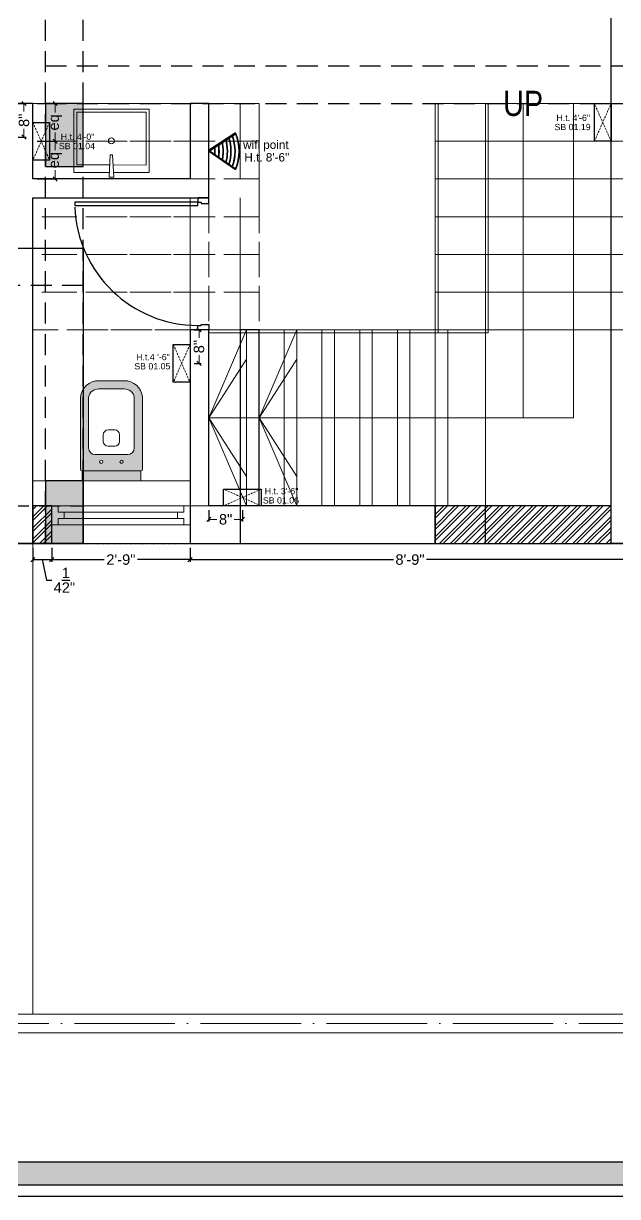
# Model space of a CAD drawing. Header units: millimetres. Extents: x 56222 to 3066687, y -650199 to -121287.
# Drawn here: x 135519.7 to 135661.5, y -184851.3 to -184571.4 of the extents above; entities that cross this region are included whole.
import ezdxf

# ---------------------------------------------------------------- set-up
doc = ezdxf.new("R2010")
doc.units = ezdxf.units.MM
doc.header["$MEASUREMENT"] = 0
doc.header["$PDMODE"] = 35
for name, pattern in [('ACAD_ISO02W100', [15, 12, -3]), ('ACAD_ISO04W100', [30, 24, -3, 0, -3]), ('DASHED', [0.75, 0.5, -0.25]), ('DASHED2', [0.375, 0.25, -0.125]), ('HIDDEN', [0.375, 0.25, -0.125])]:
    doc.linetypes.add(name, pattern=pattern)
doc.layers.get('Defpoints').update_dxf_attribs({"color": 220})
for name, color, linetype, lineweight in [('$TD_AUDIT_GENERATED_(A0BDF17)', 32, 'Continuous', 30), ('BEAM', 160, 'HIDDEN', 25), ('COLUMN', 1, 'Continuous', 30), ('dim05', 1, 'Continuous', 13), ('el', 7, 'Continuous', 20), ('ELEC-wires', 1, 'DASHED2', 13), ('Electrical', 84, 'Continuous', 30), ('FURNITURE', 32, 'Continuous', 9), ('GROUND FLOOR', 7, 'Continuous', 9), ('GROUND FLOOR  ( PLINE )', 251, 'Continuous', 30), ('GROUND FLOOR ( DW_RAIL )', 7, 'Continuous', 9), ('GROUND FLOOR ( STAIR )', 251, 'Continuous', 9), ('NAME PLATE', 7, 'Continuous', 25), ('REINFORCEMENT', 6, 'Continuous', 25), ('wall', 7, 'Continuous', 30), ('XX~SLAB ( BEAM )~ ( DIM )', 7, 'Continuous', 9)]:
    doc.layers.add(name, color=color, linetype=linetype, lineweight=lineweight)
for name, color, linetype in [('AR DOOR', 40, 'Continuous'), ('AR ELE-5', 134, 'Continuous'), ('GROUND FLOOR  ( Text )', 251, 'Continuous'), ('Labels and Texts', 8, 'Continuous')]:
    doc.layers.add(name, color=color, linetype=linetype)
doc.styles.add('Arial', font='arial.ttf')
doc.styles.add("Cn_BT_0'-0", font='swissc.ttf')
doc.styles.get("Standard").update_dxf_attribs({"font": 'arial.ttf', "height": 6})
doc.dimstyles.new('ISO-25', dxfattribs={"dimtxt": 2.5, "dimasz": 1, "dimexe": 0.5, "dimexo": 1, "dimtad": 0, "dimdec": 1, "dimlunit": 4, "dimtxsty": 'Standard', "dimblk": 'OBLIQUE', "dimcen": 2.5, "dimclrd": 1, "dimclre": 1, "dimclrt": 5, "dimadec": 0, "dimazin": 0, "dimtfac": 1, "dimtdec": 1, "dimtmove": 0, "dimatfit": 3, "dimfxl": 1, "dimlwd": -1, "dimarcsym": 0})

# ---------------------------------------------------------------- blocks, each defined once
blk = doc.blocks.new('LAYOUT FILE')
at = {"layer": 'NAME PLATE', "true_color": 0xd39e00}
h = blk.add_hatch(color=42, dxfattribs=at)
h.paths.add_polyline_path([(3346889.83, -513806.18), (3346889.83, -514260.7), (3347535.56, -514260.7), (3347535.56, -513806.18)])
h.paths.add_polyline_path([(3346894.36, -513810.71), (3347531.03, -513810.71), (3347531.03, -514256.17), (3346894.36, -514256.17)], flags=16)
at = {"layer": 'NAME PLATE', "color": 42, "true_color": 0xd39e00}
for points in [[(3346887.56, -513803.91), (3347537.83, -513803.91), (3347537.83, -514262.96), (3346887.56, -514262.96)], [(3346889.83, -513806.18), (3347535.56, -513806.18), (3347535.56, -514260.7), (3346889.83, -514260.7)], [(3346894.36, -513810.71), (3347531.03, -513810.71), (3347531.03, -514256.17), (3346894.36, -514256.17)]]:
    blk.add_lwpolyline(points, close=True, dxfattribs=at)
blk = doc.blocks.new('*U18')
for points in [[(0, 0), (0, 1120), (-30, 1120), (-30, 0)], [(40, 0), (0, 0), (0, -30), (-10, -30), (-10, -100), (40, -100)], [(-1160, 0), (-1120, 0), (-1120, -30), (-1110, -30), (-1110, -100), (-1160, -100)]]:
    blk.add_lwpolyline(points, close=True)
at = {"layer": 'AR ELE-5', "linetype": 'ByBlock', "ltscale": 15}
blk.add_arc((2, -1), 1122, 92.373, 179.9653, dxfattribs=at)
blk = doc.blocks.new('A$C3EC62B37')
at = {"layer": 'FURNITURE', "lineweight": 30, "ltscale": 0.25, "true_color": 0xffffff}
h = blk.add_hatch(color=7, dxfattribs=at)
h.dxf.hatch_style = 1
h.paths.add_polyline_path([(-12.22, 0), (-12.22, 2.35), (-26.26, 2.35), (-26.26, 0)])
h.paths.add_polyline_path([(-26.26, 2.35), (-12.22, 2.35, 0.414214), (-11.83, 2.74), (-11.83, 19.96, 0.388639), (-16.24, 23.87), (-22.38, 23.87, 0.379499), (-26.65, 19.96), (-26.65, 2.74, 0.414214)])
h.paths.add_polyline_path([(-15.35, 6.26), (-23.13, 6.26, -0.414214), (-24.7, 7.83), (-24.7, 19.96, -0.349567), (-22.37, 21.91), (-16.24, 21.91, -0.364948), (-13.78, 19.96), (-13.78, 7.83, -0.414214)], flags=16)
h.paths.add_polyline_path([(-18.46, 8.22), (-20.02, 8.22, -0.414214), (-21.2, 9.39), (-21.2, 10.96, -0.414214), (-20.02, 12.13), (-18.46, 12.13, -0.414214), (-17.28, 10.96), (-17.28, 9.39, -0.414214)], flags=0)
h.paths.add_polyline_path([(-22.06, 4.53, -1), (-21.27, 4.53, -1)], flags=16)
at = {"layer": 'FURNITURE', "color": 0, "linetype": 'ByBlock', "lineweight": -2}
for p, q in [((-22.24, 23.87), (-16.24, 23.87)), ((-26.65, 2.74), (-26.65, 19.96)), ((-24.7, 7.83), (-24.7, 19.96)), ((-22.24, 21.91), (-16.24, 21.91)), ((-13.78, 7.83), (-13.78, 19.96)), ((-11.83, 2.74), (-11.83, 19.96)), ((-20.02, 12.13), (-18.46, 12.13)), ((-21.2, 9.39), (-21.2, 10.96)), ((-17.28, 9.39), (-17.28, 10.96)), ((-23.13, 6.26), (-15.35, 6.26)), ((-20.02, 8.22), (-18.46, 8.22)), ((-26.26, 2.35), (-12.22, 2.35)), ((-26.26, 2.35), (-26.26, 0)), ((-26.26, 0), (-12.22, 0)), ((-26.26, 0), (-12.22, 0)), ((-12.22, 2.35), (-12.22, 0))]:
    blk.add_line(p, q, dxfattribs=at)
for centre in [(-21.66, 4.53), (-16.81, 4.53)]:
    blk.add_circle(centre, 0.391, dxfattribs=at)
for centre, radius, start, end in [((-22.31, 19.5), 4.37, 89.0873, 174.0395), ((-16.17, 19.5), 4.37, 5.9605, 90.9127), ((-22.31, 19.48), 2.44, 88.437, 168.6348), ((-16.17, 19.48), 2.44, 11.3652, 91.563), ((-20.02, 10.96), 1.17, 90, 180), ((-18.46, 10.96), 1.17, 0, 90), ((-20.02, 9.39), 1.17, 180, 270), ((-18.46, 9.39), 1.17, 270, 0), ((-23.13, 7.83), 1.57, 180, 270), ((-15.35, 7.83), 1.57, 270, 0), ((-26.26, 2.74), 0.391, 180, 270), ((-12.22, 2.74), 0.391, 270, 0)]:
    blk.add_arc(centre, radius, start, end, dxfattribs=at)
blk = doc.blocks.new('_Oblique')
at = {"layer": 'wall', "color": 0, "lineweight": -2}
blk.add_line((-0.5, -0.5), (0.5, 0.5), dxfattribs=at)
blk = doc.blocks.new('*D292')
at = {"layer": 'Defpoints', "color": 0, "lineweight": 30, "transparency": 16777216}
for p in [(135526.42, -184695.5), (135559.42, -184695.5), (135559.42, -184699.32)]:
    blk.add_point(p, dxfattribs=at)
at = {"layer": 'dim05', "color": 5, "linetype": 'Continuous', "lineweight": -2, "transparency": 16777216}
for p, q in [((135526.42, -184696.5), (135526.42, -184699.82)), ((135559.42, -184696.5), (135559.42, -184699.82))]:
    blk.add_line(p, q, dxfattribs=at)
at = {"layer": 'dim05', "color": 5, "linetype": 'Continuous', "lineweight": 30, "transparency": 16777216}
for p, q in [((135526.42, -184699.32), (135538.95, -184699.32)), ((135559.42, -184699.32), (135546.89, -184699.32))]:
    blk.add_line(p, q, dxfattribs=at)
at = {"layer": 'dim05', "color": 5, "lineweight": 30, "transparency": 16777216, "rotation": 180}
blk.add_blockref('_Oblique', (135526.42, -184699.32), dxfattribs=at)
at = {"layer": 'dim05', "color": 5, "lineweight": 30, "transparency": 16777216}
blk.add_blockref('_Oblique', (135559.42, -184699.32), dxfattribs=at)
at = {"layer": 'dim05', "color": 5, "lineweight": 30, "transparency": 16777216, "insert": (135542.92, -184699.32), "char_height": 2.5, "attachment_point": 5, "style": 'Arial'}
blk.add_mtext('2\'-9"', dxfattribs=at)
blk = doc.blocks.new('*D293')
at = {"layer": 'Defpoints', "color": 0, "lineweight": 30, "transparency": 16777216}
for p in [(135521.92, -184695.5), (135526.42, -184695.5), (135526.42, -184699.32)]:
    blk.add_point(p, dxfattribs=at)
at = {"layer": 'dim05', "color": 5, "linetype": 'Continuous', "lineweight": -2, "transparency": 16777216}
for p, q in [((135521.92, -184696.5), (135521.92, -184699.82)), ((135526.42, -184696.5), (135526.42, -184699.82))]:
    blk.add_line(p, q, dxfattribs=at)
at = {"layer": 'dim05', "color": 5, "linetype": 'Continuous', "lineweight": 30, "transparency": 16777216}
for p, q in [((135521.92, -184699.32), (135526.42, -184699.32)), ((135524.17, -184699.32), (135525.17, -184704.24)), ((135525.17, -184704.24), (135526.42, -184704.24))]:
    blk.add_line(p, q, dxfattribs=at)
at = {"layer": 'dim05', "color": 5, "lineweight": 30, "transparency": 16777216, "rotation": 180}
blk.add_blockref('_Oblique', (135521.92, -184699.32), dxfattribs=at)
at = {"layer": 'dim05', "color": 5, "lineweight": 30, "transparency": 16777216}
blk.add_blockref('_Oblique', (135526.42, -184699.32), dxfattribs=at)
at = {"layer": 'dim05', "color": 5, "lineweight": 30, "transparency": 16777216, "insert": (135529.44, -184704.24), "char_height": 2.5, "attachment_point": 5, "style": 'Arial'}
blk.add_mtext('4{\\H1x;\\S1/2;}"', dxfattribs=at)
blk = doc.blocks.new('*D305')
at = {"layer": 'Defpoints', "color": 0, "lineweight": 30, "transparency": 16777216}
for p in [(135559.42, -184695.5), (135664.42, -184695.5), (135664.42, -184699.32)]:
    blk.add_point(p, dxfattribs=at)
at = {"layer": 'dim05', "color": 5, "linetype": 'Continuous', "lineweight": -2, "transparency": 16777216}
for p, q in [((135559.42, -184696.5), (135559.42, -184699.82)), ((135664.42, -184696.5), (135664.42, -184699.82))]:
    blk.add_line(p, q, dxfattribs=at)
at = {"layer": 'dim05', "color": 5, "linetype": 'Continuous', "lineweight": 30, "transparency": 16777216}
for p, q in [((135559.42, -184699.32), (135607.97, -184699.32)), ((135664.42, -184699.32), (135615.87, -184699.32))]:
    blk.add_line(p, q, dxfattribs=at)
at = {"layer": 'dim05', "color": 5, "lineweight": 30, "transparency": 16777216, "rotation": 180}
blk.add_blockref('_Oblique', (135559.42, -184699.32), dxfattribs=at)
at = {"layer": 'dim05', "color": 5, "lineweight": 30, "transparency": 16777216}
blk.add_blockref('_Oblique', (135664.42, -184699.32), dxfattribs=at)
at = {"layer": 'dim05', "color": 5, "lineweight": 30, "transparency": 16777216, "insert": (135611.92, -184699.32), "char_height": 2.5, "attachment_point": 5, "style": 'Arial'}
blk.add_mtext('8\'-9"', dxfattribs=at)
blk = doc.blocks.new('6616')
at = {"color": 242, "linetype": 'DASHED', "true_color": 0xcd2027}
for p, q in [((386784.79, -36915.77), (386775.78, -36911.78)), ((386784.79, -36911.78), (386775.78, -36915.77))]:
    blk.add_line(p, q, dxfattribs=at)
at = {"layer": 'ELEC-wires', "color": 5, "linetype": 'ByBlock', "lineweight": 30, "ltscale": 4}
blk.add_lwpolyline([(386775.78, -36911.78), (386784.79, -36911.78), (386784.79, -36915.77), (386775.78, -36915.77)], close=True, dxfattribs=at)
blk = doc.blocks.new('WIFI')
at = {"layer": '$TD_AUDIT_GENERATED_(A0BDF17)', "lineweight": 13, "true_color": 0xc7c8ca}
h = blk.add_hatch(color=9, dxfattribs=at)
h.dxf.hatch_style = 1
h.paths.add_polyline_path([(3320075.15, -510037.5), (3320075.24, -510037.64, -0.206837), (3320083.72, -510037.64), (3320083.82, -510037.5, 0.208331)])
h.paths.add_polyline_path([(3320075.66, -510038.29), (3320075.76, -510038.44, -0.179121), (3320083.18, -510038.42), (3320083.28, -510038.28, 0.181041)])
h.paths.add_polyline_path([(3320076.19, -510039.11), (3320076.29, -510039.25, -0.151306), (3320082.61, -510039.23), (3320082.71, -510039.09, 0.153663)])
h.paths.add_polyline_path([(3320076.65, -510039.81), (3320076.74, -510039.95, -0.127939), (3320082.13, -510039.93), (3320082.23, -510039.78, 0.130675)])
h.paths.add_polyline_path([(3320077.21, -510040.67), (3320077.31, -510040.82, -0.099586), (3320081.53, -510040.79), (3320081.63, -510040.64, 0.102799)])
h.paths.add_polyline_path([(3320077.79, -510041.56), (3320077.89, -510041.71, -0.070714), (3320080.9, -510041.69), (3320081.01, -510041.54, 0.074439)])
h.paths.add_polyline_path([(3320080.36, -510042.46, 0.045415), (3320078.39, -510042.48), (3320078.5, -510042.64, -0.041129), (3320080.25, -510042.62)])
at = {"layer": '$TD_AUDIT_GENERATED_(A0BDF17)', "color": 5, "lineweight": 53}
for q in [(3320075.15, -510037.5), (3320083.82, -510037.5)]:
    blk.add_line((3320079.34, -510043.93), q, dxfattribs=at)
at = {"layer": '$TD_AUDIT_GENERATED_(A0BDF17)', "lineweight": 13}
for centre, radius, start, end in [((3320079.48, -510047.46), 10.86, 66.4636, 113.5364), ((3320079.48, -510048.46), 10.86, 69.5551, 110.602), ((3320079.48, -510048.46), 10.69, 69.7839, 110.4045), ((3320079.48, -510049.45), 10.86, 72.6901, 107.6338), ((3320079.48, -510049.45), 10.69, 72.9716, 107.3874), ((3320079.48, -510050.29), 10.86, 75.3462, 105.1259), ((3320079.48, -510051.29), 10.86, 78.5929, 102.0702), ((3320079.48, -510051.29), 10.69, 78.9794, 101.7278), ((3320079.48, -510052.28), 10.86, 81.9217, 98.9505), ((3320079.48, -510052.28), 10.69, 82.3715, 98.5509), ((3320079.48, -510053.28), 10.86, 85.3513, 95.7524), ((3320079.48, -510053.28), 10.69, 85.8705, 95.2913)]:
    blk.add_arc(centre, radius, start, end, dxfattribs=at)
at = {"layer": '$TD_AUDIT_GENERATED_(A0BDF17)', "color": 252, "lineweight": 13, "true_color": 0x939598}
blk.add_arc((3320079.48, -510047.46), 10.69, 66.6419, 113.3863, dxfattribs=at)
at = {"layer": 'Labels and Texts', "lineweight": 13}
blk.add_arc((3320079.48, -510050.29), 10.69, 75.6739, 104.837, dxfattribs=at)
blk = doc.blocks.new('*D239')
at = {"layer": 'Defpoints', "color": 0, "lineweight": 30, "transparency": 16777216}
for p in [(135517.42, -184590.5), (135517.42, -184598.5), (135519.8, -184598.5)]:
    blk.add_point(p, dxfattribs=at)
at = {"layer": 'dim05', "color": 1, "linetype": 'Continuous', "lineweight": -2, "transparency": 16777216}
for p, q in [((135518.42, -184590.5), (135520.3, -184590.5)), ((135518.42, -184598.5), (135520.3, -184598.5))]:
    blk.add_line(p, q, dxfattribs=at)
at = {"layer": 'dim05', "color": 1, "linetype": 'Continuous', "transparency": 16777216}
for p, q in [((135519.8, -184590.5), (135519.8, -184592.44)), ((135519.8, -184598.5), (135519.8, -184596.57))]:
    blk.add_line(p, q, dxfattribs=at)
at = {"layer": 'dim05', "color": 1, "transparency": 16777216}
for p, rotation in [((135519.8, -184590.5), 90), ((135519.8, -184598.5), 270)]:
    blk.add_blockref('_Oblique', p, dxfattribs=dict(at, rotation=rotation))
at = {"layer": 'dim05', "color": 5, "lineweight": 25, "transparency": 16777216, "insert": (135519.8, -184594.5), "char_height": 2.5, "attachment_point": 5, "rotation": 90, "style": 'Arial'}
blk.add_mtext('8"', dxfattribs=at)
blk = doc.blocks.new('*D240')
at = {"layer": 'Defpoints', "color": 0, "lineweight": 30, "transparency": 16777216}
for p in [(135563.92, -184686.5), (135571.92, -184686.5), (135571.92, -184689.71)]:
    blk.add_point(p, dxfattribs=at)
at = {"layer": 'dim05', "color": 1, "linetype": 'Continuous', "lineweight": -2, "transparency": 16777216}
for p, q in [((135563.92, -184687.5), (135563.92, -184690.21)), ((135571.92, -184687.5), (135571.92, -184690.21))]:
    blk.add_line(p, q, dxfattribs=at)
at = {"layer": 'dim05', "color": 1, "linetype": 'Continuous', "transparency": 16777216}
for p, q in [((135563.92, -184689.71), (135565.86, -184689.71)), ((135571.92, -184689.71), (135569.98, -184689.71))]:
    blk.add_line(p, q, dxfattribs=at)
at = {"layer": 'dim05', "color": 1, "transparency": 16777216, "rotation": 180}
blk.add_blockref('_Oblique', (135563.92, -184689.71), dxfattribs=at)
at = {"layer": 'dim05', "color": 1, "transparency": 16777216}
blk.add_blockref('_Oblique', (135571.92, -184689.71), dxfattribs=at)
at = {"layer": 'dim05', "color": 5, "lineweight": 25, "transparency": 16777216, "insert": (135567.92, -184689.71), "char_height": 2.5, "attachment_point": 5, "style": 'Arial'}
blk.add_mtext('8"', dxfattribs=at)
blk = doc.blocks.new('*D241')
at = {"layer": 'Defpoints', "color": 0, "lineweight": 30, "transparency": 16777216}
for p in [(135559.42, -184644.5), (135559.42, -184652.5), (135561.57, -184652.5)]:
    blk.add_point(p, dxfattribs=at)
at = {"layer": 'dim05', "color": 1, "linetype": 'Continuous', "lineweight": -2, "transparency": 16777216}
for p, q in [((135560.42, -184644.5), (135562.07, -184644.5)), ((135560.42, -184652.5), (135562.07, -184652.5))]:
    blk.add_line(p, q, dxfattribs=at)
at = {"layer": 'dim05', "color": 1, "linetype": 'Continuous', "transparency": 16777216}
for p, q in [((135561.57, -184644.5), (135561.57, -184646.44)), ((135561.57, -184652.5), (135561.57, -184650.57))]:
    blk.add_line(p, q, dxfattribs=at)
at = {"layer": 'dim05', "color": 1, "transparency": 16777216}
for p, rotation in [((135561.57, -184644.5), 90), ((135561.57, -184652.5), 270)]:
    blk.add_blockref('_Oblique', p, dxfattribs=dict(at, rotation=rotation))
at = {"layer": 'dim05', "color": 5, "lineweight": 25, "transparency": 16777216, "insert": (135561.57, -184648.5), "char_height": 2.5, "attachment_point": 5, "rotation": 90, "style": 'Arial'}
blk.add_mtext('8"', dxfattribs=at)
blk = doc.blocks.new('*D242')
at = {"layer": 'Defpoints', "color": 0, "lineweight": 30, "transparency": 16777216}
for p in [(135521.92, -184590.5), (135521.92, -184599.5), (135527.25, -184599.5)]:
    blk.add_point(p, dxfattribs=at)
at = {"layer": 'dim05', "color": 1, "linetype": 'Continuous', "lineweight": -2, "transparency": 16777216}
for p, q in [((135522.92, -184590.5), (135527.75, -184590.5)), ((135522.92, -184599.5), (135527.75, -184599.5))]:
    blk.add_line(p, q, dxfattribs=at)
at = {"layer": 'dim05', "color": 1, "linetype": 'Continuous', "transparency": 16777216}
for p, q in [((135527.25, -184590.5), (135527.25, -184592.62)), ((135527.25, -184599.5), (135527.25, -184597.38))]:
    blk.add_line(p, q, dxfattribs=at)
at = {"layer": 'dim05', "color": 1, "transparency": 16777216}
for p, rotation in [((135527.25, -184590.5), 90), ((135527.25, -184599.5), 270)]:
    blk.add_blockref('_Oblique', p, dxfattribs=dict(at, rotation=rotation))
at = {"layer": 'dim05', "color": 5, "lineweight": 25, "transparency": 16777216, "insert": (135527.25, -184595), "char_height": 2.5, "attachment_point": 5, "rotation": 90, "style": 'Arial'}
blk.add_mtext('eq', dxfattribs=at)
blk = doc.blocks.new('*D243')
at = {"layer": 'Defpoints', "color": 0, "lineweight": 30, "transparency": 16777216}
for p in [(135521.92, -184599.5), (135527.25, -184599.5), (135521.92, -184608.5)]:
    blk.add_point(p, dxfattribs=at)
at = {"layer": 'dim05', "color": 1, "linetype": 'Continuous', "lineweight": -2, "transparency": 16777216}
for p, q in [((135522.92, -184599.5), (135527.75, -184599.5)), ((135522.92, -184608.5), (135527.75, -184608.5))]:
    blk.add_line(p, q, dxfattribs=at)
at = {"layer": 'dim05', "color": 1, "linetype": 'Continuous', "transparency": 16777216}
for p, q in [((135527.25, -184599.5), (135527.25, -184601.62)), ((135527.25, -184608.5), (135527.25, -184606.38))]:
    blk.add_line(p, q, dxfattribs=at)
at = {"layer": 'dim05', "color": 1, "transparency": 16777216}
for p, rotation in [((135527.25, -184599.5), 90), ((135527.25, -184608.5), 270)]:
    blk.add_blockref('_Oblique', p, dxfattribs=dict(at, rotation=rotation))
at = {"layer": 'dim05', "color": 5, "lineweight": 25, "transparency": 16777216, "insert": (135527.25, -184604), "char_height": 2.5, "attachment_point": 5, "rotation": 90, "style": 'Arial'}
blk.add_mtext('eq', dxfattribs=at)

msp = doc.modelspace()

# ---------------------------------------------------------------- hatches: boundary and pattern name
at = {"layer": 'COLUMN'}
h = msp.add_hatch(color=256, dxfattribs=at)
h.dxf.hatch_style = 1
h.paths.add_polyline_path([(135524.921, -184605.503), (135533.921, -184605.503), (135533.921, -184590.503), (135524.921, -184590.503)])
h = msp.add_hatch(color=256, dxfattribs=at)
h.dxf.hatch_style = 1
h.paths.add_polyline_path([(135524.921, -184695.503), (135533.921, -184695.503), (135533.921, -184680.503), (135524.921, -184680.503)])
at = {"layer": 'GROUND FLOOR  ( PLINE )', "lineweight": 5}
h = msp.add_hatch(dxfattribs=at)
h.set_pattern_fill('ANSI32', color=3, scale=5)
h.set_pattern_definition([(45, (-12749.2664, -7308.46), (-1.325825215, 1.325825215), []), (45, (-12748.3825, -7308.46), (-1.325825215, 1.325825215), [])])
h.paths.add_polyline_path([(135526.421, -184686.503), (135521.921, -184686.503), (135521.921, -184695.503), (135526.421, -184695.503)])
h.paths.add_polyline_path([(135659.921, -184686.503), (135617.921, -184686.503), (135617.921, -184695.503), (135659.921, -184695.503)])
h.paths.add_polyline_path([(135659.921, -184686.503), (135659.921, -184695.503)])

# ---------------------------------------------------------------- linework, layer by layer
at = {"layer": 'BEAM', "ltscale": 20}
for p, q in [((135524.921, -184695.503), (135524.921, -184379.003)), ((135533.921, -184695.503), (135533.921, -184379.003)), ((135524.921, -184581.503), (135680.921, -184581.503)), ((135524.921, -184590.503), (135680.921, -184590.503)), ((135533.921, -184633.903), (135358.421, -184633.903)), ((135358.421, -184686.503), (135533.921, -184686.503)), ((135358.421, -184695.503), (135533.921, -184695.503))]:
    msp.add_line(p, q, dxfattribs=at)
at = {"layer": 'BEAM'}
msp.add_line((135524.921, -184695.503), (135680.921, -184695.503), dxfattribs=at)
at = {"layer": 'COLUMN'}
for points in [[(135524.921, -184605.503), (135533.921, -184605.503), (135533.921, -184590.503), (135524.921, -184590.503)], [(135524.921, -184695.503), (135533.921, -184695.503), (135533.921, -184680.503), (135524.921, -184680.503)]]:
    msp.add_lwpolyline(points, close=True, dxfattribs=at)
at = {"layer": 'FURNITURE'}
for points in [[(135540.174, -184606.962), (135531.663, -184606.948), (135531.672, -184591.854), (135549.672, -184591.874), (135549.663, -184606.968), (135541.15, -184606.963)], [(135540.262, -184605.162), (135532.384, -184605.148), (135532.391, -184592.575), (135548.951, -184592.594), (135548.944, -184605.168), (135541.065, -184605.162)]]:
    msp.add_lwpolyline(points, dxfattribs=at)
msp.add_lwpolyline([(135540.951, -184602.746), (135540.379, -184602.746), (135540.121, -184608.042), (135541.202, -184608.043)], close=True, dxfattribs=at)
msp.add_circle((135540.667, -184599.401), 0.72, dxfattribs=at)
at = {"layer": 'GROUND FLOOR'}
for p, q in [((135659.921, -184541.003), (135659.921, -184695.503)), ((135559.421, -184608.503), (135559.421, -184590.503)), ((135563.921, -184613.003), (135563.921, -184590.503)), ((135571.421, -184608.503), (135571.421, -184590.503)), ((135575.921, -184613.003), (135575.921, -184590.503)), ((135559.421, -184695.503), (135559.421, -184613.003)), ((135571.421, -184695.503), (135571.421, -184613.003)), ((135563.921, -184686.503), (135563.921, -184644.503)), ((135575.921, -184686.503), (135575.921, -184644.503)), ((135659.921, -184686.503), (135526.421, -184686.503)), ((135758.921, -184695.503), (135358.421, -184695.503)), ((135521.921, -184695.503), (135521.921, -184807.753)), ((135263.171, -184807.753), (135758.921, -184807.753)), ((135258.671, -184812.253), (135758.921, -184812.253))]:
    msp.add_line(p, q, dxfattribs=at)
at = {"layer": 'GROUND FLOOR', "color": 5}
msp.add_line((135563.921, -184613.003), (135521.921, -184613.003), dxfattribs=at)
at = {"layer": 'GROUND FLOOR', "color": 1, "linetype": 'ACAD_ISO04W100'}
msp.add_lwpolyline([(135758.921, -184347.503), (135260.921, -184347.503), (135260.921, -184810.003), (135758.921, -184810.003)], dxfattribs=at)
at = {"layer": 'GROUND FLOOR'}
for points in [[(135617.921, -184590.503), (135617.921, -184644.503), (135563.921, -184644.503)], [(135629.921, -184590.503), (135629.921, -184644.503), (135575.921, -184644.503)]]:
    msp.add_lwpolyline(points, dxfattribs=at)
at = {"layer": 'GROUND FLOOR  ( PLINE )', "lineweight": 0}
msp.add_line((135559.421, -184680.503), (135521.921, -184680.503), dxfattribs=at)
at = {"layer": 'GROUND FLOOR  ( PLINE )'}
msp.add_lwpolyline([(135664.421, -184673.003), (135692.916, -184673.003), (135692.916, -184677.503), (135664.421, -184677.503), (135664.421, -184695.503), (135659.921, -184695.503), (135659.921, -184541.003), (135688.421, -184541.003), (135688.421, -184545.503), (135674.921, -184545.503)], dxfattribs=at)
for points in [[(135521.921, -184613.003), (135563.921, -184613.003), (135563.921, -184590.503), (135559.421, -184590.503), (135559.421, -184608.503), (135521.921, -184608.503), (135521.921, -184590.503), (135517.421, -184590.503), (135517.421, -184686.503), (135490.421, -184686.503), (135490.421, -184695.503), (135521.921, -184695.503)], [(135617.921, -184686.503), (135563.921, -184686.503), (135563.921, -184644.503), (135559.421, -184644.503), (135559.421, -184695.503), (135617.921, -184695.503)], [(135629.921, -184686.503), (135575.921, -184686.503), (135575.921, -184644.503), (135571.421, -184644.503), (135571.421, -184695.503), (135629.921, -184695.503)]]:
    msp.add_lwpolyline(points, close=True, dxfattribs=at)
at = {"layer": 'GROUND FLOOR  ( PLINE )', "color": 3}
for points in [[(135526.421, -184686.503), (135521.921, -184686.503), (135521.921, -184695.503), (135526.421, -184695.503)], [(135617.921, -184695.503), (135659.921, -184695.503), (135659.921, -184686.503), (135617.921, -184686.503)]]:
    msp.add_lwpolyline(points, close=True, dxfattribs=at)
at = {"layer": 'GROUND FLOOR ( DW_RAIL )'}
msp.add_lwpolyline([(135559.421, -184686.503), (135557.921, -184686.503), (135557.921, -184688.003), (135556.421, -184688.003), (135556.421, -184689.503), (135529.421, -184689.503), (135529.421, -184688.003), (135527.921, -184688.003), (135527.921, -184686.503), (135526.421, -184686.503), (135526.421, -184691.003), (135527.921, -184691.003), (135527.921, -184689.503), (135529.421, -184689.503), (135529.421, -184688.003), (135556.421, -184688.003), (135556.421, -184689.503), (135557.921, -184689.503), (135557.921, -184691.003), (135559.421, -184691.003), (135559.421, -184686.503), (135526.421, -184686.503), (135526.421, -184691.003), (135559.421, -184691.003)], close=True, dxfattribs=at)
at = {"layer": 'GROUND FLOOR ( STAIR )', "color": 5, "linetype": 'ACAD_ISO02W100', "ltscale": 0.7}
for p, q in [((135563.921, -184590.503), (135521.921, -184590.503)), ((135575.921, -184590.503), (135533.921, -184590.503)), ((135563.921, -184599.503), (135521.921, -184599.503)), ((135575.921, -184599.503), (135533.921, -184599.503)), ((135563.921, -184608.503), (135521.921, -184608.503)), ((135575.921, -184608.503), (135533.921, -184608.503)), ((135563.921, -184613.003), (135563.921, -184644.503)), ((135575.921, -184613.003), (135575.921, -184644.503)), ((135563.921, -184617.503), (135521.921, -184617.503)), ((135575.921, -184617.503), (135533.921, -184617.503)), ((135563.921, -184626.503), (135521.921, -184626.503)), ((135575.921, -184626.503), (135533.921, -184626.503)), ((135563.921, -184635.503), (135521.921, -184635.503)), ((135575.921, -184635.503), (135533.921, -184635.503)), ((135559.421, -184644.503), (135521.921, -184644.503)), ((135571.421, -184644.503), (135533.921, -184644.503))]:
    msp.add_line(p, q, dxfattribs=at)
at = {"layer": 'GROUND FLOOR ( STAIR )'}
for p, q in [((135659.921, -184590.503), (135617.921, -184590.503)), ((135617.921, -184590.503), (135617.921, -184686.503)), ((135671.921, -184590.503), (135629.921, -184590.503)), ((135629.921, -184590.503), (135629.921, -184686.503)), ((135659.921, -184599.503), (135617.921, -184599.503)), ((135671.921, -184599.503), (135629.921, -184599.503)), ((135659.921, -184608.503), (135617.921, -184608.503)), ((135671.921, -184608.503), (135629.921, -184608.503)), ((135659.921, -184617.503), (135617.921, -184617.503)), ((135671.921, -184617.503), (135629.921, -184617.503)), ((135659.921, -184626.503), (135617.921, -184626.503)), ((135671.921, -184626.503), (135629.921, -184626.503)), ((135659.921, -184635.503), (135617.921, -184635.503)), ((135671.921, -184635.503), (135629.921, -184635.503)), ((135659.921, -184644.503), (135563.921, -184644.503)), ((135572.921, -184644.503), (135572.921, -184686.503)), ((135671.921, -184644.503), (135575.921, -184644.503)), ((135581.921, -184644.503), (135581.921, -184686.503)), ((135584.921, -184644.503), (135584.921, -184686.503)), ((135590.921, -184644.503), (135590.921, -184686.503)), ((135593.921, -184644.503), (135593.921, -184686.503)), ((135599.921, -184644.503), (135599.921, -184686.503)), ((135602.921, -184644.503), (135602.921, -184686.503)), ((135608.921, -184644.503), (135608.921, -184686.503)), ((135611.921, -184644.503), (135611.921, -184686.503)), ((135620.921, -184644.503), (135620.921, -184686.503))]:
    msp.add_line(p, q, dxfattribs=at)
for points in [[(135563.921, -184665.503), (135572.921, -184644.503), (135572.921, -184651.503), (135563.921, -184665.503), (135572.921, -184686.503), (135572.921, -184679.503), (135563.921, -184665.503), (135638.921, -184665.503), (135638.921, -184590.503)], [(135575.921, -184665.503), (135584.921, -184644.503), (135584.921, -184651.503), (135575.921, -184665.503), (135584.921, -184686.503), (135584.921, -184679.503), (135575.921, -184665.503), (135650.921, -184665.503), (135650.921, -184590.503)]]:
    msp.add_lwpolyline(points, dxfattribs=at)
for points in [[(135563.921, -184644.503), (135617.921, -184644.503), (135617.921, -184590.503), (135618.621, -184590.503), (135618.621, -184645.203), (135563.921, -184645.203)], [(135575.921, -184644.503), (135629.921, -184644.503), (135629.921, -184590.503), (135630.621, -184590.503), (135630.621, -184645.203), (135575.921, -184645.203)]]:
    msp.add_lwpolyline(points, close=True, dxfattribs=at)
at = {"layer": 'REINFORCEMENT'}
msp.add_lwpolyline([(135358.421, -184625.003), (135533.921, -184625.003), (135533.921, -184695.503), (135358.421, -184695.503)], close=True, dxfattribs=at)
msp.add_lwpolyline([(135358.421, -184625.003), (135533.921, -184625.003), (135533.921, -184695.503), (135358.421, -184695.503)], close=True, dxfattribs=at)
at = {"layer": 'XX~SLAB ( BEAM )~ ( DIM )'}
msp.add_line((135521.921, -184590.503), (135559.421, -184590.503), dxfattribs=at)

# ---------------------------------------------------------------- block references
at = {"color": 1, "lineweight": 35, "rotation": 270}
msp.add_blockref('WIFI', (645607.851, 3135477.587), dxfattribs=at)
at = {"layer": 'AR DOOR', "linetype": 'ByBlock', "lineweight": -2, "extrusion": (0, 0, -1), "xscale": -0.02624999999989069, "yscale": 0.02624999999989069, "zscale": -0.02624999999989069, "rotation": 270}
msp.add_blockref('*U18', (-135561.296, -184614.053), dxfattribs=at)
at = {"layer": 'el', "color": 1}
for p, rotation in [((172571.705, 202185.29), 270), ((98610.137, -571379.79), 90), ((98643.651, -571432.79), 90)]:
    msp.add_blockref('6616', p, dxfattribs=dict(at, rotation=rotation))
msp.add_blockref('6616', (-251208.366, -147770.732), dxfattribs=at)
at = {"layer": 'FURNITURE'}
msp.add_blockref('A$C3EC62B37', (135559.91, -184680.503), dxfattribs=at)
at = {"layer": 'NAME PLATE', "lineweight": 0, "xscale": 1.209046105522275, "yscale": 1.209046105522275, "zscale": 1.209046105522275}
msp.add_blockref('LAYOUT FILE', (-3911375.134, 436916.347, 0.126), dxfattribs=at)

# ---------------------------------------------------------------- texts
at = {"layer": 'Electrical', "color": 240, "true_color": 0xed1f24, "transparency": 33554687}
for s, height, p in [('H.t. 4\'-6"', 1.5, (135646.869, -184594.653)), ('H.t. 4\'-0"', 1.5, (135528.575, -184599.19)), ("H.t. 8'-6''", 2, (135572.396, -184604.331, 0.029)), ('H.t.4 \'-6"', 1.5, (135546.57, -184651.741)), ('H.t. 3\'-6"', 1.5, (135577.263, -184683.733))]:
    msp.add_text(s, height=height, dxfattribs=at).set_placement(p)
at = {"layer": 'Electrical', "color": 5, "transparency": 33554687}
for s, height, p in [('SB 01.19', 1.5, (135646.418, -184596.851)), ('SB 01.04 ', 1.5, (135528.124, -184601.388)), ('wifi point', 2, (135572.092, -184601.329, 0.029)), ('SB 01.05 ', 1.5, (135546.119, -184653.939)), ('SB 01.06 ', 1.5, (135576.812, -184685.931))]:
    msp.add_text(s, height=height, dxfattribs=at).set_placement(p)
at = {"layer": 'GROUND FLOOR  ( Text )', "insert": (135638.921, -184590.503), "char_height": 6, "attachment_point": 5, "style": "Cn_BT_0'-0"}
msp.add_mtext('UP', dxfattribs=at)

# ---------------------------------------------------------------- dimensions: what is measured, and where the dimension line sits
at = {"layer": 'dim05', "color": 27, "lineweight": 25, "true_color": 0x7d5120}
for base, p1, p2, picture, middle in [((135519.8, -184598.503), (135517.421, -184590.503), (135517.421, -184598.503), '*D239', (135519.8, -184594.503)), ((135561.565, -184652.503), (135559.421, -184644.503), (135559.421, -184652.503), '*D241', (135561.565, -184648.503))]:
    dim = msp.add_linear_dim(base=base, p1=p1, p2=p2, angle=90, dimstyle='ISO-25', override={"dimtxsty": 'Arial'}, dxfattribs=at)
    dim.commit()
    dim.dimension.update_dxf_attribs({"geometry": picture, "text_midpoint": middle})
for p1, angle, picture, middle in [((135521.921, -184590.503), 90, '*D242', (135527.25, -184595.003)), ((135521.921, -184608.503), 270, '*D243', (135527.25, -184604.003))]:
    dim = msp.add_linear_dim(base=(135527.25, -184599.503), p1=p1, p2=(135521.921, -184599.503), angle=angle, text='eq', dimstyle='ISO-25', override={"dimtxsty": 'Arial'}, dxfattribs=at)
    dim.commit()
    dim.dimension.update_dxf_attribs({"geometry": picture, "text_midpoint": middle})
dim = msp.add_linear_dim(base=(135571.921, -184689.712), p1=(135563.921, -184686.503), p2=(135571.921, -184686.503), dimstyle='ISO-25', override={"dimtxsty": 'Arial'}, dxfattribs=at)
dim.commit()
dim.dimension.update_dxf_attribs({"geometry": '*D240', "text_midpoint": (135567.921, -184689.712)})
at = {"layer": 'dim05', "color": 27, "lineweight": 30, "true_color": 0x7d5120}
dim = msp.add_linear_dim(base=(135526.421, -184699.317), p1=(135521.921, -184695.503), p2=(135526.421, -184695.503), dimstyle='ISO-25', override={"dimtxsty": 'Arial', "dimclrd": 5, "dimclre": 5, "dimtmove": 1, "dimlwd": 30}, dxfattribs=at)
dim.commit()
dim.dimension.update_dxf_attribs({"geometry": '*D293', "text_midpoint": (135527.043, -184704.239), "dimtype": 160})
for base, p1, p2, picture, middle in [((135559.421, -184699.317), (135526.421, -184695.503), (135559.421, -184695.503), '*D292', (135542.921, -184699.317)), ((135664.421, -184699.317), (135559.421, -184695.503), (135664.421, -184695.503), '*D305', (135611.921, -184699.317))]:
    dim = msp.add_linear_dim(base=base, p1=p1, p2=p2, dimstyle='ISO-25', override={"dimtxsty": 'Arial', "dimclrd": 5, "dimclre": 5, "dimlwd": 30}, dxfattribs=at)
    dim.commit()
    dim.dimension.update_dxf_attribs({"geometry": picture, "text_midpoint": middle})

doc.saveas('drawing.dxf')
